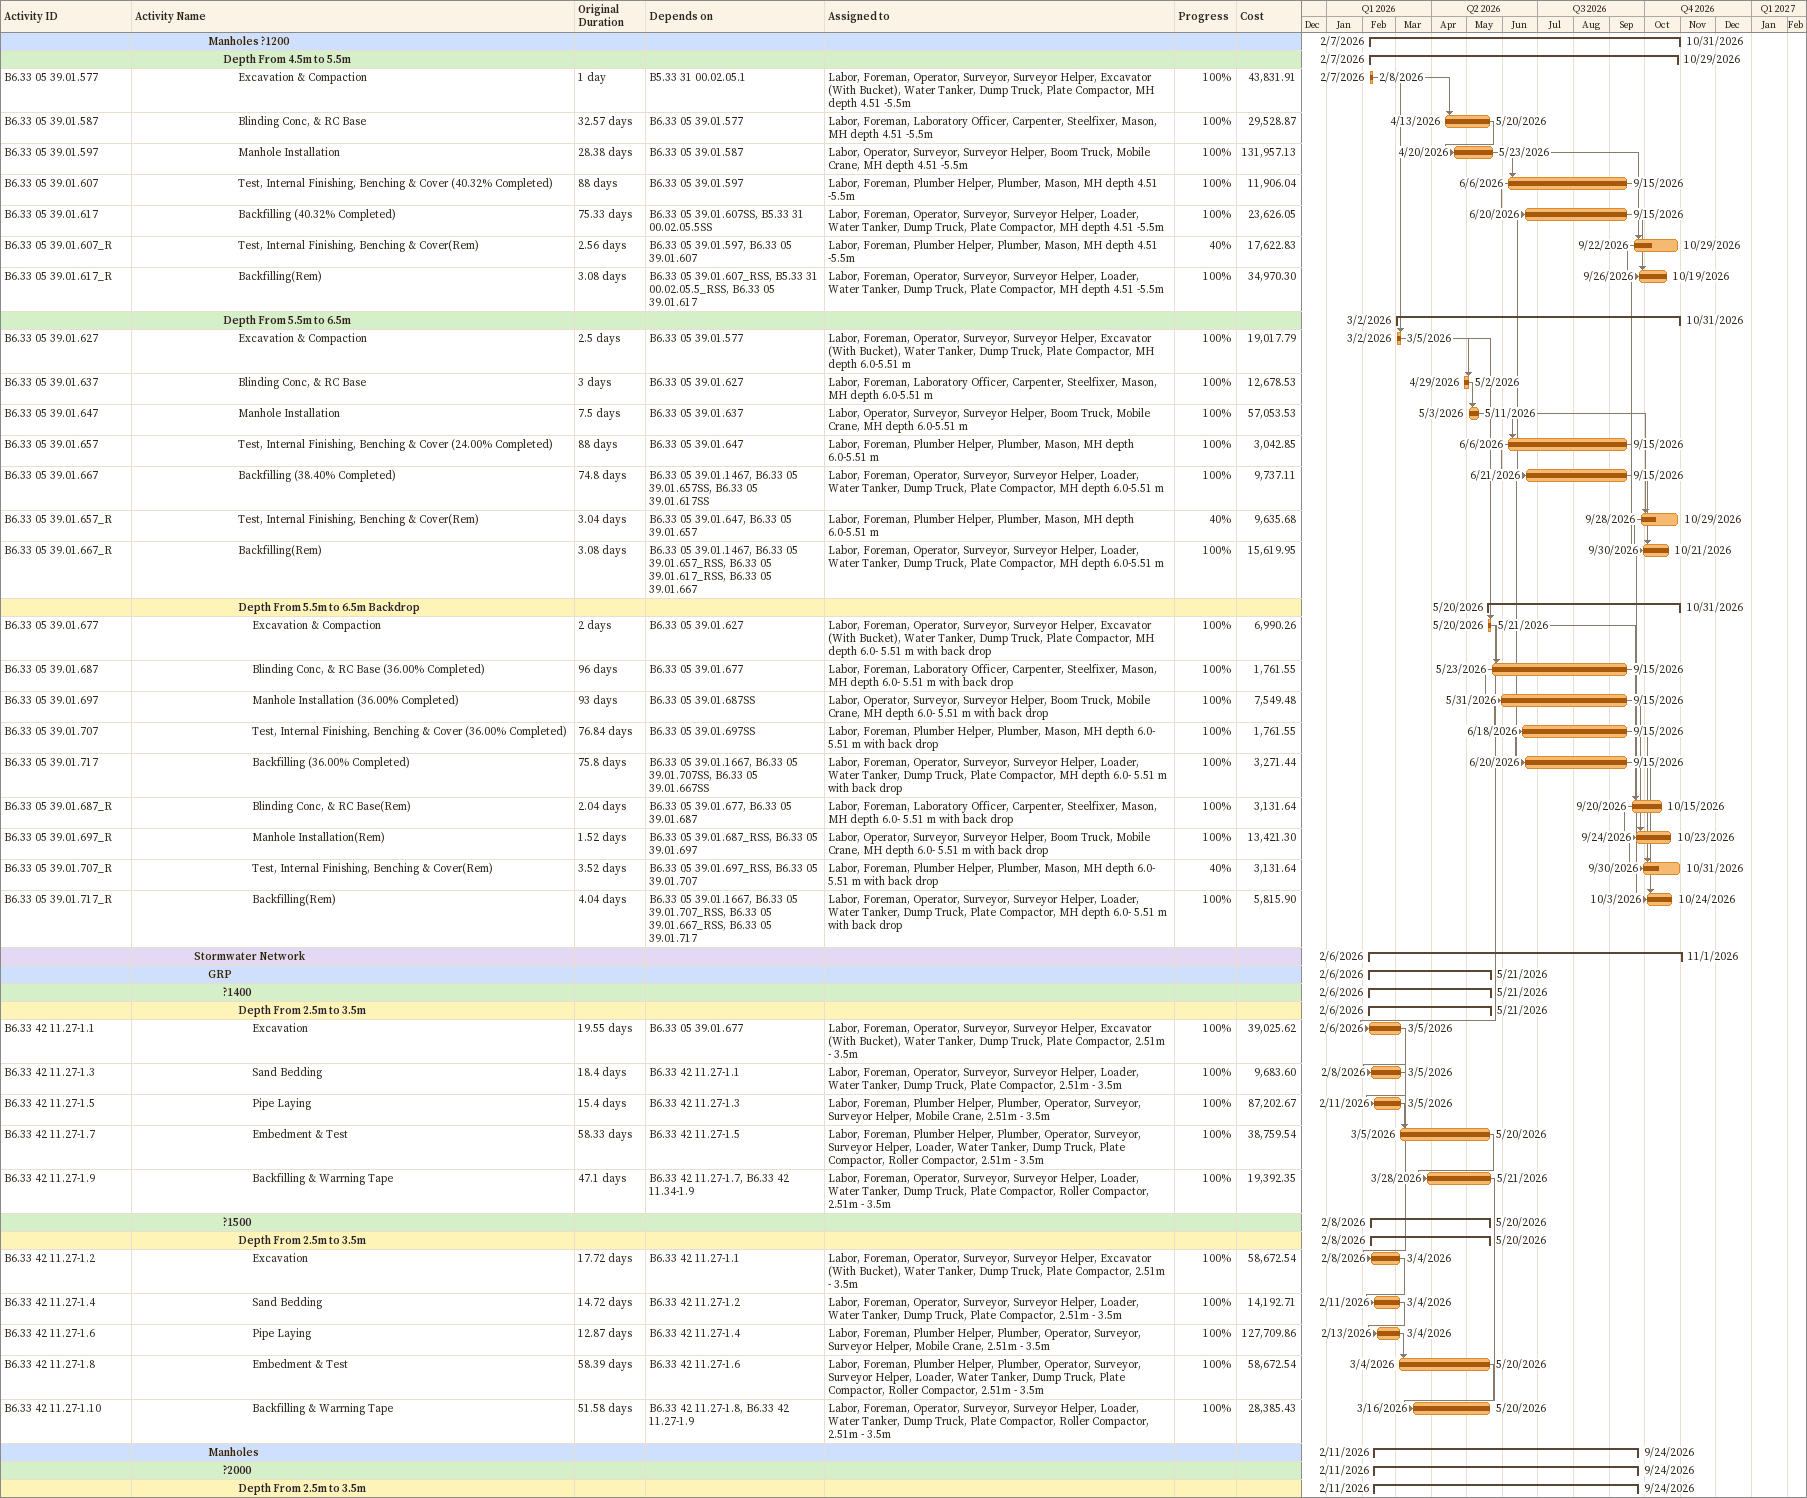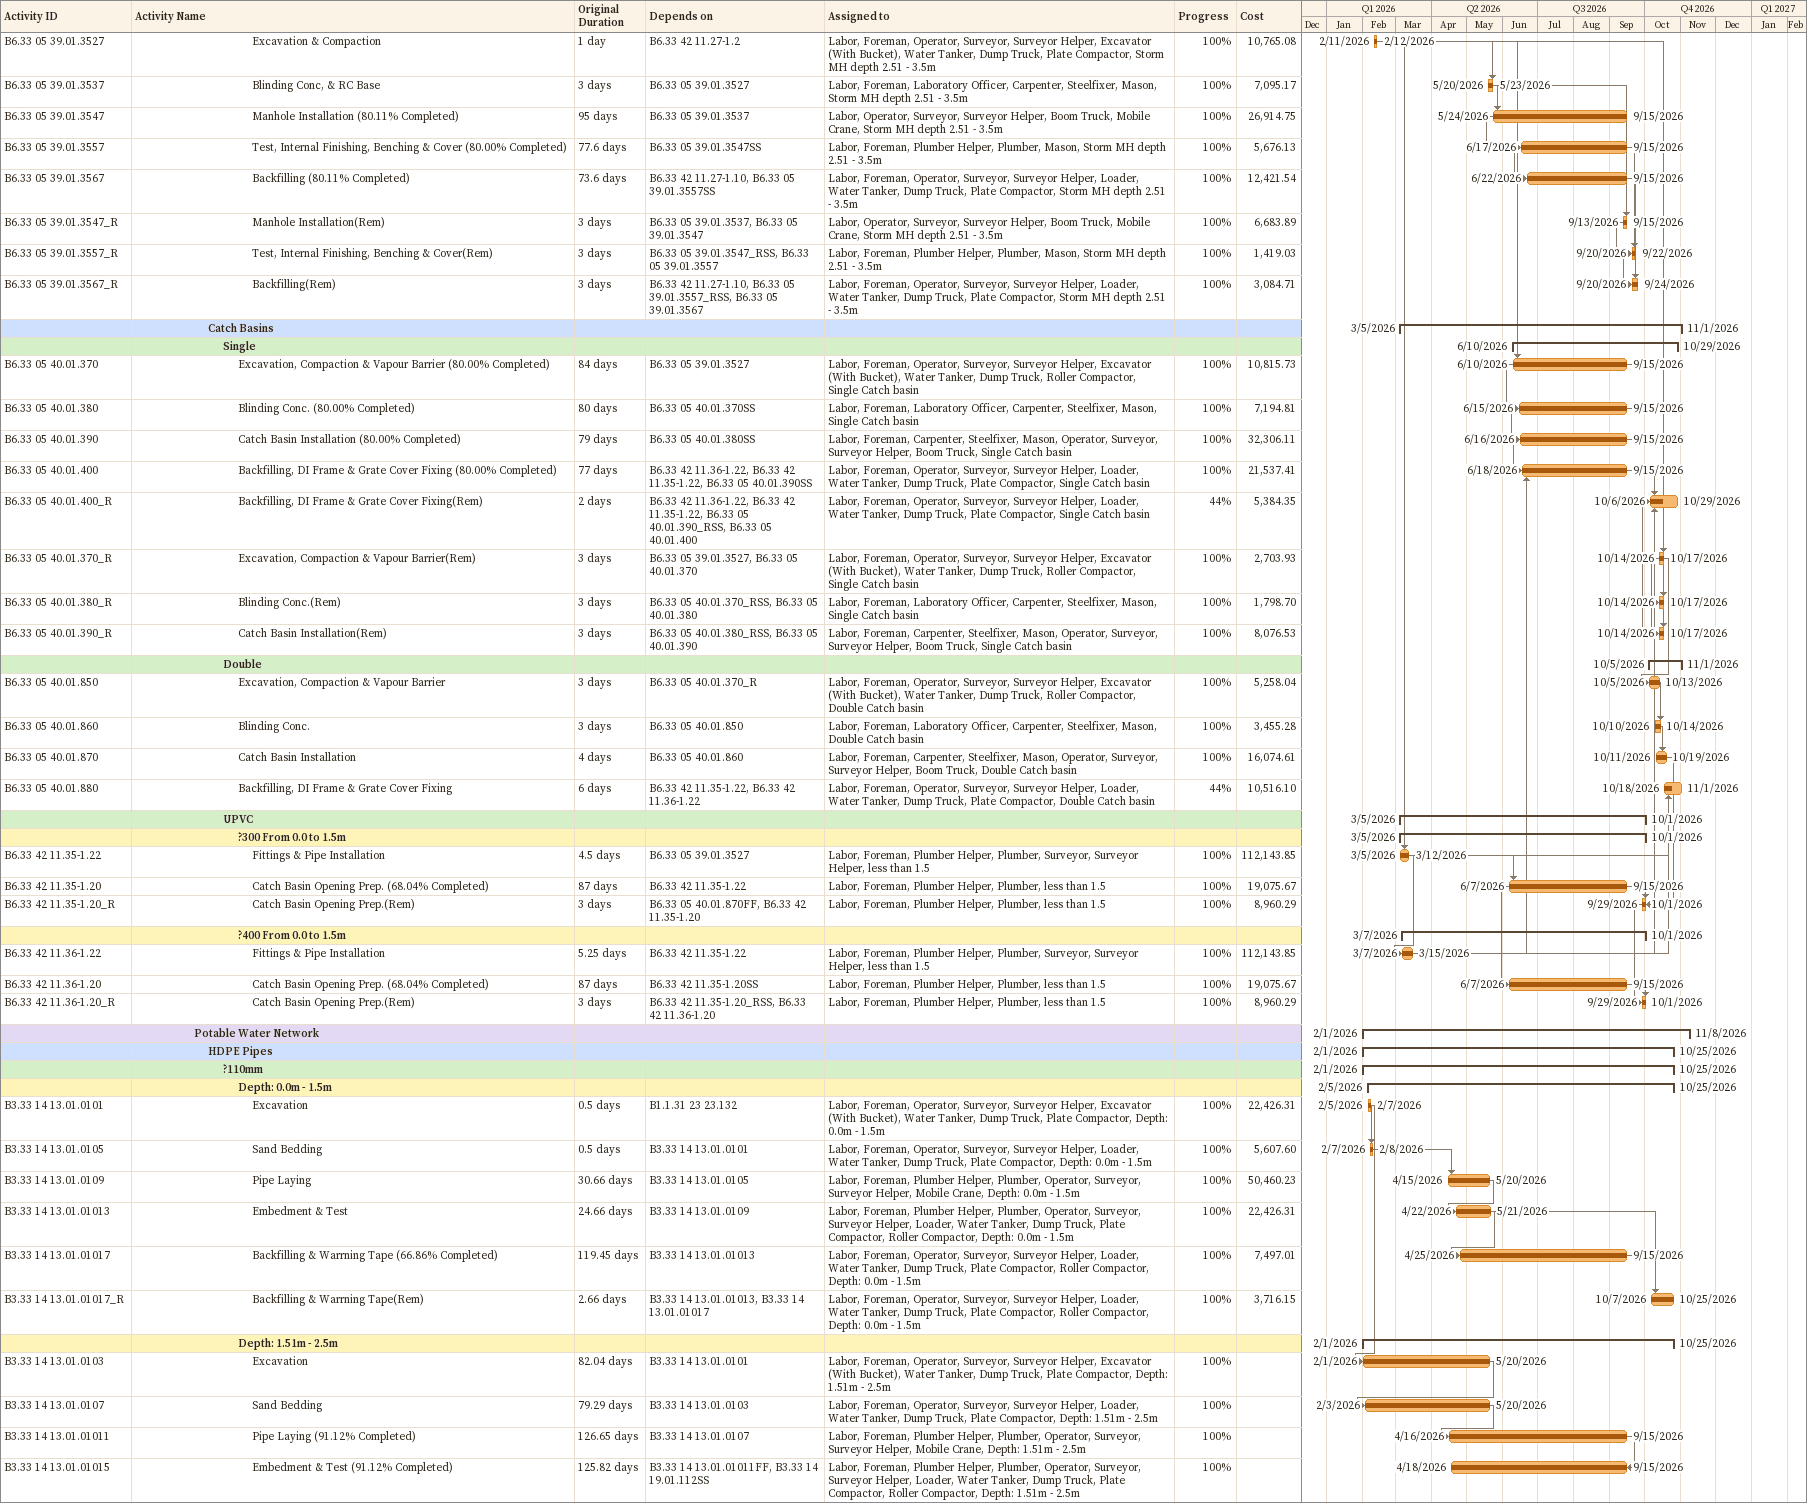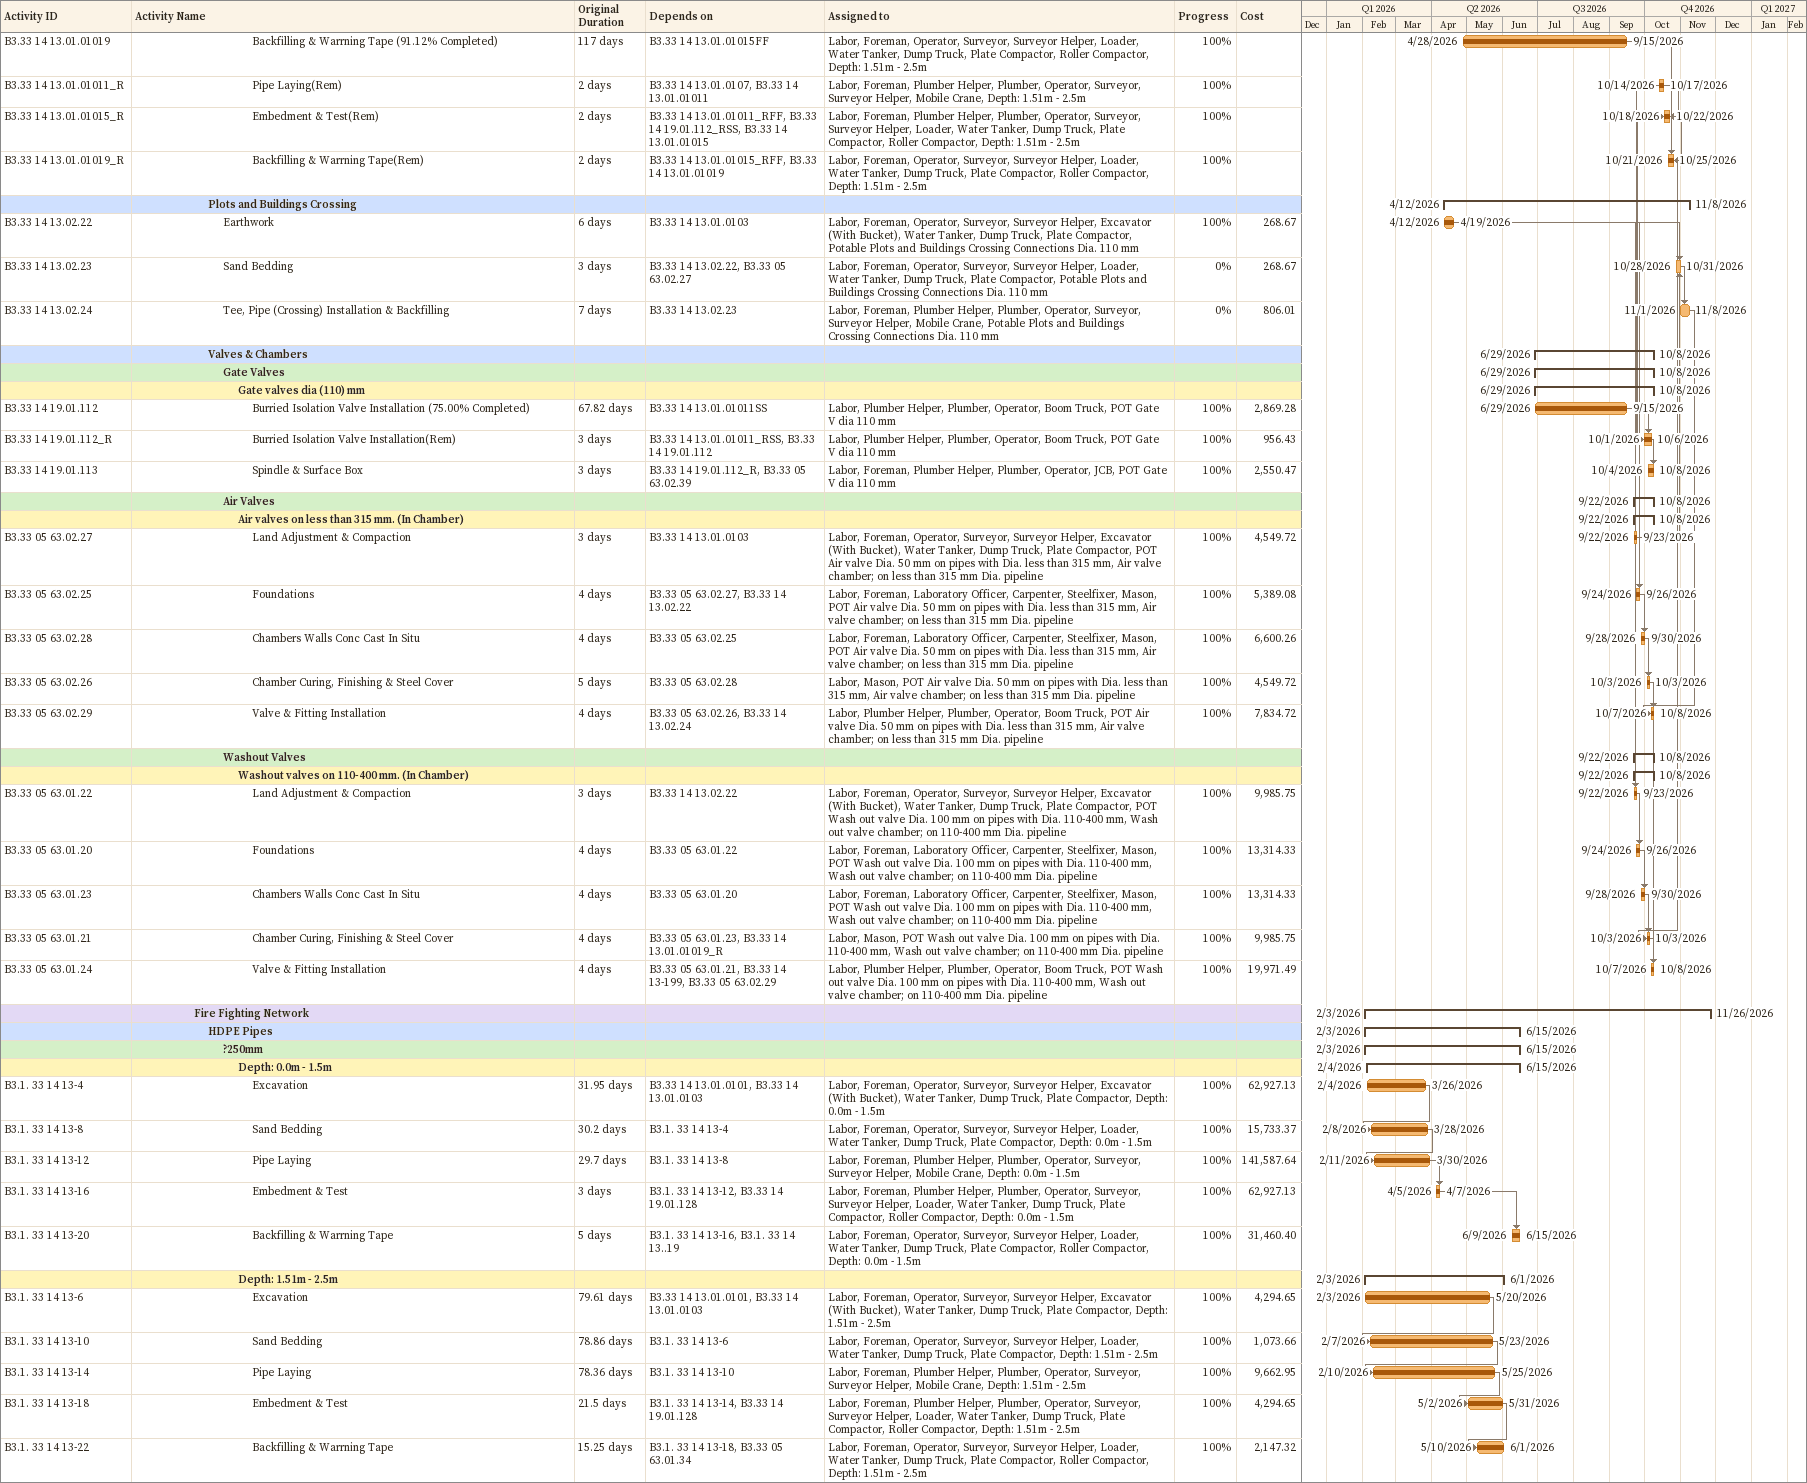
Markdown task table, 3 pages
| ID | Level | Task | Original duration | Start | Finish | Predecessors | Resources | % complete | Cost |
|---|---|---|---|---|---|---|---|---|---|
|  | 6 | **Manholes ?1200** |  | 2026-02-07 | 2026-10-31 |  |  |  |  |
|  | 7 | **Depth From 4.5m to 5.5m** |  | 2026-02-07 | 2026-10-29 |  |  |  |  |
| B6.33 05 39.01.577 | 8 | Excavation & Compaction | 1d | 2026-02-07 | 2026-02-08 | B5.33 31 00.02.05.1 | Labor, Foreman, Operator, Surveyor, Surveyor Helper, Excavator (With Bucket), Water Tanker, Dump Truck, Plate Compactor, MH depth 4.51 -5.5m | 100 | 43831.91 |
| B6.33 05 39.01.587 | 8 | Blinding Conc, & RC Base | 32.57d | 2026-04-13 | 2026-05-20 | B6.33 05 39.01.577 | Labor, Foreman, Laboratory Officer, Carpenter, Steelfixer, Mason, MH depth 4.51 -5.5m | 100 | 29528.87 |
| B6.33 05 39.01.597 | 8 | Manhole Installation | 28.38d | 2026-04-20 | 2026-05-23 | B6.33 05 39.01.587 | Labor, Operator, Surveyor, Surveyor Helper, Boom Truck, Mobile Crane, MH depth 4.51 -5.5m | 100 | 131957.13 |
| B6.33 05 39.01.607 | 8 | Test, Internal Finishing, Benching & Cover (40.32% Completed) | 88d | 2026-06-06 | 2026-09-15 | B6.33 05 39.01.597 | Labor, Foreman, Plumber Helper, Plumber, Mason, MH depth 4.51 -5.5m | 100 | 11906.04 |
| B6.33 05 39.01.617 | 8 | Backfilling (40.32% Completed) | 75.33d | 2026-06-20 | 2026-09-15 | B6.33 05 39.01.607SS, B5.33 31 00.02.05.5SS | Labor, Foreman, Operator, Surveyor, Surveyor Helper, Loader, Water Tanker, Dump Truck, Plate Compactor, MH depth 4.51 -5.5m | 100 | 23626.05 |
| B6.33 05 39.01.607_R | 8 | Test, Internal Finishing, Benching & Cover(Rem) | 2.56d | 2026-09-22 | 2026-10-29 | B6.33 05 39.01.597, B6.33 05 39.01.607 | Labor, Foreman, Plumber Helper, Plumber, Mason, MH depth 4.51 -5.5m | 40 | 17622.83 |
| B6.33 05 39.01.617_R | 8 | Backfilling(Rem) | 3.08d | 2026-09-26 | 2026-10-19 | B6.33 05 39.01.607_RSS, B5.33 31 00.02.05.5_RSS, B6.33 05 39.01.617 | Labor, Foreman, Operator, Surveyor, Surveyor Helper, Loader, Water Tanker, Dump Truck, Plate Compactor, MH depth 4.51 -5.5m | 100 | 34970.30 |
|  | 7 | **Depth From 5.5m to 6.5m** |  | 2026-03-02 | 2026-10-31 |  |  |  |  |
| B6.33 05 39.01.627 | 8 | Excavation & Compaction | 2.5d | 2026-03-02 | 2026-03-05 | B6.33 05 39.01.577 | Labor, Foreman, Operator, Surveyor, Surveyor Helper, Excavator (With Bucket), Water Tanker, Dump Truck, Plate Compactor, MH depth 6.0-5.51 m | 100 | 19017.79 |
| B6.33 05 39.01.637 | 8 | Blinding Conc, & RC Base | 3d | 2026-04-29 | 2026-05-02 | B6.33 05 39.01.627 | Labor, Foreman, Laboratory Officer, Carpenter, Steelfixer, Mason, MH depth 6.0-5.51 m | 100 | 12678.53 |
| B6.33 05 39.01.647 | 8 | Manhole Installation | 7.5d | 2026-05-03 | 2026-05-11 | B6.33 05 39.01.637 | Labor, Operator, Surveyor, Surveyor Helper, Boom Truck, Mobile Crane, MH depth 6.0-5.51 m | 100 | 57053.53 |
| B6.33 05 39.01.657 | 8 | Test, Internal Finishing, Benching & Cover (24.00% Completed) | 88d | 2026-06-06 | 2026-09-15 | B6.33 05 39.01.647 | Labor, Foreman, Plumber Helper, Plumber, Mason, MH depth 6.0-5.51 m | 100 | 3042.85 |
| B6.33 05 39.01.667 | 8 | Backfilling (38.40% Completed) | 74.8d | 2026-06-21 | 2026-09-15 | B6.33 05 39.01.1467, B6.33 05 39.01.657SS, B6.33 05 39.01.617SS | Labor, Foreman, Operator, Surveyor, Surveyor Helper, Loader, Water Tanker, Dump Truck, Plate Compactor, MH depth 6.0-5.51 m | 100 | 9737.11 |
| B6.33 05 39.01.657_R | 8 | Test, Internal Finishing, Benching & Cover(Rem) | 3.04d | 2026-09-28 | 2026-10-29 | B6.33 05 39.01.647, B6.33 05 39.01.657 | Labor, Foreman, Plumber Helper, Plumber, Mason, MH depth 6.0-5.51 m | 40 | 9635.68 |
| B6.33 05 39.01.667_R | 8 | Backfilling(Rem) | 3.08d | 2026-09-30 | 2026-10-21 | B6.33 05 39.01.1467, B6.33 05 39.01.657_RSS, B6.33 05 39.01.617_RSS, B6.33 05 39.01.667 | Labor, Foreman, Operator, Surveyor, Surveyor Helper, Loader, Water Tanker, Dump Truck, Plate Compactor, MH depth 6.0-5.51 m | 100 | 15619.95 |
|  | 8 | **Depth From 5.5m to 6.5m Backdrop** |  | 2026-05-20 | 2026-10-31 |  |  |  |  |
| B6.33 05 39.01.677 | 9 | Excavation & Compaction | 2d | 2026-05-20 | 2026-05-21 | B6.33 05 39.01.627 | Labor, Foreman, Operator, Surveyor, Surveyor Helper, Excavator (With Bucket), Water Tanker, Dump Truck, Plate Compactor, MH depth 6.0- 5.51 m with back drop | 100 | 6990.26 |
| B6.33 05 39.01.687 | 9 | Blinding Conc, & RC Base (36.00% Completed) | 96d | 2026-05-23 | 2026-09-15 | B6.33 05 39.01.677 | Labor, Foreman, Laboratory Officer, Carpenter, Steelfixer, Mason, MH depth 6.0- 5.51 m with back drop | 100 | 1761.55 |
| B6.33 05 39.01.697 | 9 | Manhole Installation (36.00% Completed) | 93d | 2026-05-31 | 2026-09-15 | B6.33 05 39.01.687SS | Labor, Operator, Surveyor, Surveyor Helper, Boom Truck, Mobile Crane, MH depth 6.0- 5.51 m with back drop | 100 | 7549.48 |
| B6.33 05 39.01.707 | 9 | Test, Internal Finishing, Benching & Cover (36.00% Completed) | 76.84d | 2026-06-18 | 2026-09-15 | B6.33 05 39.01.697SS | Labor, Foreman, Plumber Helper, Plumber, Mason, MH depth 6.0- 5.51 m with back drop | 100 | 1761.55 |
| B6.33 05 39.01.717 | 9 | Backfilling (36.00% Completed) | 75.8d | 2026-06-20 | 2026-09-15 | B6.33 05 39.01.1667, B6.33 05 39.01.707SS, B6.33 05 39.01.667SS | Labor, Foreman, Operator, Surveyor, Surveyor Helper, Loader, Water Tanker, Dump Truck, Plate Compactor, MH depth 6.0- 5.51 m with back drop | 100 | 3271.44 |
| B6.33 05 39.01.687_R | 9 | Blinding Conc, & RC Base(Rem) | 2.04d | 2026-09-20 | 2026-10-15 | B6.33 05 39.01.677, B6.33 05 39.01.687 | Labor, Foreman, Laboratory Officer, Carpenter, Steelfixer, Mason, MH depth 6.0- 5.51 m with back drop | 100 | 3131.64 |
| B6.33 05 39.01.697_R | 9 | Manhole Installation(Rem) | 1.52d | 2026-09-24 | 2026-10-23 | B6.33 05 39.01.687_RSS, B6.33 05 39.01.697 | Labor, Operator, Surveyor, Surveyor Helper, Boom Truck, Mobile Crane, MH depth 6.0- 5.51 m with back drop | 100 | 13421.30 |
| B6.33 05 39.01.707_R | 9 | Test, Internal Finishing, Benching & Cover(Rem) | 3.52d | 2026-09-30 | 2026-10-31 | B6.33 05 39.01.697_RSS, B6.33 05 39.01.707 | Labor, Foreman, Plumber Helper, Plumber, Mason, MH depth 6.0- 5.51 m with back drop | 40 | 3131.64 |
| B6.33 05 39.01.717_R | 9 | Backfilling(Rem) | 4.04d | 2026-10-03 | 2026-10-24 | B6.33 05 39.01.1667, B6.33 05 39.01.707_RSS, B6.33 05 39.01.667_RSS, B6.33 05 39.01.717 | Labor, Foreman, Operator, Surveyor, Surveyor Helper, Loader, Water Tanker, Dump Truck, Plate Compactor, MH depth 6.0- 5.51 m with back drop | 100 | 5815.90 |
|  | 5 | **Stormwater Network** |  | 2026-02-06 | 2026-11-01 |  |  |  |  |
|  | 6 | **GRP** |  | 2026-02-06 | 2026-05-21 |  |  |  |  |
|  | 7 | **?1400** |  | 2026-02-06 | 2026-05-21 |  |  |  |  |
|  | 8 | **Depth From 2.5m to 3.5m** |  | 2026-02-06 | 2026-05-21 |  |  |  |  |
| B6.33 42 11.27-1.1 | 9 | Excavation | 19.55d | 2026-02-06 | 2026-03-05 | B6.33 05 39.01.677 | Labor, Foreman, Operator, Surveyor, Surveyor Helper, Excavator (With Bucket), Water Tanker, Dump Truck, Plate Compactor, 2.51m - 3.5m | 100 | 39025.62 |
| B6.33 42 11.27-1.3 | 9 | Sand Bedding | 18.4d | 2026-02-08 | 2026-03-05 | B6.33 42 11.27-1.1 | Labor, Foreman, Operator, Surveyor, Surveyor Helper, Loader, Water Tanker, Dump Truck, Plate Compactor, 2.51m - 3.5m | 100 | 9683.60 |
| B6.33 42 11.27-1.5 | 9 | Pipe Laying | 15.4d | 2026-02-11 | 2026-03-05 | B6.33 42 11.27-1.3 | Labor, Foreman, Plumber Helper, Plumber, Operator, Surveyor, Surveyor Helper, Mobile Crane, 2.51m - 3.5m | 100 | 87202.67 |
| B6.33 42 11.27-1.7 | 9 | Embedment & Test | 58.33d | 2026-03-05 | 2026-05-20 | B6.33 42 11.27-1.5 | Labor, Foreman, Plumber Helper, Plumber, Operator, Surveyor, Surveyor Helper, Loader, Water Tanker, Dump Truck, Plate Compactor, Roller Compactor, 2.51m - 3.5m | 100 | 38759.54 |
| B6.33 42 11.27-1.9 | 9 | Backfilling & Warrning Tape | 47.1d | 2026-03-28 | 2026-05-21 | B6.33 42 11.27-1.7, B6.33 42 11.34-1.9 | Labor, Foreman, Operator, Surveyor, Surveyor Helper, Loader, Water Tanker, Dump Truck, Plate Compactor, Roller Compactor, 2.51m - 3.5m | 100 | 19392.35 |
|  | 7 | **?1500** |  | 2026-02-08 | 2026-05-20 |  |  |  |  |
|  | 8 | **Depth From 2.5m to 3.5m** |  | 2026-02-08 | 2026-05-20 |  |  |  |  |
| B6.33 42 11.27-1.2 | 9 | Excavation | 17.72d | 2026-02-08 | 2026-03-04 | B6.33 42 11.27-1.1 | Labor, Foreman, Operator, Surveyor, Surveyor Helper, Excavator (With Bucket), Water Tanker, Dump Truck, Plate Compactor, 2.51m - 3.5m | 100 | 58672.54 |
| B6.33 42 11.27-1.4 | 9 | Sand Bedding | 14.72d | 2026-02-11 | 2026-03-04 | B6.33 42 11.27-1.2 | Labor, Foreman, Operator, Surveyor, Surveyor Helper, Loader, Water Tanker, Dump Truck, Plate Compactor, 2.51m - 3.5m | 100 | 14192.71 |
| B6.33 42 11.27-1.6 | 9 | Pipe Laying | 12.87d | 2026-02-13 | 2026-03-04 | B6.33 42 11.27-1.4 | Labor, Foreman, Plumber Helper, Plumber, Operator, Surveyor, Surveyor Helper, Mobile Crane, 2.51m - 3.5m | 100 | 127709.86 |
| B6.33 42 11.27-1.8 | 9 | Embedment & Test | 58.39d | 2026-03-04 | 2026-05-20 | B6.33 42 11.27-1.6 | Labor, Foreman, Plumber Helper, Plumber, Operator, Surveyor, Surveyor Helper, Loader, Water Tanker, Dump Truck, Plate Compactor, Roller Compactor, 2.51m - 3.5m | 100 | 58672.54 |
| B6.33 42 11.27-1.10 | 9 | Backfilling & Warrning Tape | 51.58d | 2026-03-16 | 2026-05-20 | B6.33 42 11.27-1.8, B6.33 42 11.27-1.9 | Labor, Foreman, Operator, Surveyor, Surveyor Helper, Loader, Water Tanker, Dump Truck, Plate Compactor, Roller Compactor, 2.51m - 3.5m | 100 | 28385.43 |
|  | 6 | **Manholes** |  | 2026-02-11 | 2026-09-24 |  |  |  |  |
|  | 7 | **?2000** |  | 2026-02-11 | 2026-09-24 |  |  |  |  |
|  | 8 | **Depth From 2.5m to 3.5m** |  | 2026-02-11 | 2026-09-24 |  |  |  |  |
| B6.33 05 39.01.3527 | 9 | Excavation & Compaction | 1d | 2026-02-11 | 2026-02-12 | B6.33 42 11.27-1.2 | Labor, Foreman, Operator, Surveyor, Surveyor Helper, Excavator (With Bucket), Water Tanker, Dump Truck, Plate Compactor, Storm MH depth 2.51 - 3.5m | 100 | 10765.08 |
| B6.33 05 39.01.3537 | 9 | Blinding Conc, & RC Base | 3d | 2026-05-20 | 2026-05-23 | B6.33 05 39.01.3527 | Labor, Foreman, Laboratory Officer, Carpenter, Steelfixer, Mason, Storm MH depth 2.51 - 3.5m | 100 | 7095.17 |
| B6.33 05 39.01.3547 | 9 | Manhole Installation (80.11% Completed) | 95d | 2026-05-24 | 2026-09-15 | B6.33 05 39.01.3537 | Labor, Operator, Surveyor, Surveyor Helper, Boom Truck, Mobile Crane, Storm MH depth 2.51 - 3.5m | 100 | 26914.75 |
| B6.33 05 39.01.3557 | 9 | Test, Internal Finishing, Benching & Cover (80.00% Completed) | 77.6d | 2026-06-17 | 2026-09-15 | B6.33 05 39.01.3547SS | Labor, Foreman, Plumber Helper, Plumber, Mason, Storm MH depth 2.51 - 3.5m | 100 | 5676.13 |
| B6.33 05 39.01.3567 | 9 | Backfilling (80.11% Completed) | 73.6d | 2026-06-22 | 2026-09-15 | B6.33 42 11.27-1.10, B6.33 05 39.01.3557SS | Labor, Foreman, Operator, Surveyor, Surveyor Helper, Loader, Water Tanker, Dump Truck, Plate Compactor, Storm MH depth 2.51 - 3.5m | 100 | 12421.54 |
| B6.33 05 39.01.3547_R | 9 | Manhole Installation(Rem) | 3d | 2026-09-13 | 2026-09-15 | B6.33 05 39.01.3537, B6.33 05 39.01.3547 | Labor, Operator, Surveyor, Surveyor Helper, Boom Truck, Mobile Crane, Storm MH depth 2.51 - 3.5m | 100 | 6683.89 |
| B6.33 05 39.01.3557_R | 9 | Test, Internal Finishing, Benching & Cover(Rem) | 3d | 2026-09-20 | 2026-09-22 | B6.33 05 39.01.3547_RSS, B6.33 05 39.01.3557 | Labor, Foreman, Plumber Helper, Plumber, Mason, Storm MH depth 2.51 - 3.5m | 100 | 1419.03 |
| B6.33 05 39.01.3567_R | 9 | Backfilling(Rem) | 3d | 2026-09-20 | 2026-09-24 | B6.33 42 11.27-1.10, B6.33 05 39.01.3557_RSS, B6.33 05 39.01.3567 | Labor, Foreman, Operator, Surveyor, Surveyor Helper, Loader, Water Tanker, Dump Truck, Plate Compactor, Storm MH depth 2.51 - 3.5m | 100 | 3084.71 |
|  | 6 | **Catch Basins** |  | 2026-03-05 | 2026-11-01 |  |  |  |  |
|  | 7 | **Single** |  | 2026-06-10 | 2026-10-29 |  |  |  |  |
| B6.33 05 40.01.370 | 8 | Excavation, Compaction & Vapour Barrier (80.00% Completed) | 84d | 2026-06-10 | 2026-09-15 | B6.33 05 39.01.3527 | Labor, Foreman, Operator, Surveyor, Surveyor Helper, Excavator (With Bucket), Water Tanker, Dump Truck, Roller Compactor, Single Catch basin | 100 | 10815.73 |
| B6.33 05 40.01.380 | 8 | Blinding Conc. (80.00% Completed) | 80d | 2026-06-15 | 2026-09-15 | B6.33 05 40.01.370SS | Labor, Foreman, Laboratory Officer, Carpenter, Steelfixer, Mason, Single Catch basin | 100 | 7194.81 |
| B6.33 05 40.01.390 | 8 | Catch Basin Installation (80.00% Completed) | 79d | 2026-06-16 | 2026-09-15 | B6.33 05 40.01.380SS | Labor, Foreman, Carpenter, Steelfixer, Mason, Operator, Surveyor, Surveyor Helper, Boom Truck, Single Catch basin | 100 | 32306.11 |
| B6.33 05 40.01.400 | 8 | Backfilling, DI Frame & Grate Cover Fixing (80.00% Completed) | 77d | 2026-06-18 | 2026-09-15 | B6.33 42 11.36-1.22, B6.33 42 11.35-1.22, B6.33 05 40.01.390SS | Labor, Foreman, Operator, Surveyor, Surveyor Helper, Loader, Water Tanker, Dump Truck, Plate Compactor, Single Catch basin | 100 | 21537.41 |
| B6.33 05 40.01.400_R | 8 | Backfilling, DI Frame & Grate Cover Fixing(Rem) | 2d | 2026-10-06 | 2026-10-29 | B6.33 42 11.36-1.22, B6.33 42 11.35-1.22, B6.33 05 40.01.390_RSS, B6.33 05 40.01.400 | Labor, Foreman, Operator, Surveyor, Surveyor Helper, Loader, Water Tanker, Dump Truck, Plate Compactor, Single Catch basin | 44 | 5384.35 |
| B6.33 05 40.01.370_R | 8 | Excavation, Compaction & Vapour Barrier(Rem) | 3d | 2026-10-14 | 2026-10-17 | B6.33 05 39.01.3527, B6.33 05 40.01.370 | Labor, Foreman, Operator, Surveyor, Surveyor Helper, Excavator (With Bucket), Water Tanker, Dump Truck, Roller Compactor, Single Catch basin | 100 | 2703.93 |
| B6.33 05 40.01.380_R | 8 | Blinding Conc.(Rem) | 3d | 2026-10-14 | 2026-10-17 | B6.33 05 40.01.370_RSS, B6.33 05 40.01.380 | Labor, Foreman, Laboratory Officer, Carpenter, Steelfixer, Mason, Single Catch basin | 100 | 1798.70 |
| B6.33 05 40.01.390_R | 8 | Catch Basin Installation(Rem) | 3d | 2026-10-14 | 2026-10-17 | B6.33 05 40.01.380_RSS, B6.33 05 40.01.390 | Labor, Foreman, Carpenter, Steelfixer, Mason, Operator, Surveyor, Surveyor Helper, Boom Truck, Single Catch basin | 100 | 8076.53 |
|  | 7 | **Double** |  | 2026-10-05 | 2026-11-01 |  |  |  |  |
| B6.33 05 40.01.850 | 8 | Excavation, Compaction & Vapour Barrier | 3d | 2026-10-05 | 2026-10-13 | B6.33 05 40.01.370_R | Labor, Foreman, Operator, Surveyor, Surveyor Helper, Excavator (With Bucket), Water Tanker, Dump Truck, Roller Compactor, Double Catch basin | 100 | 5258.04 |
| B6.33 05 40.01.860 | 8 | Blinding Conc. | 3d | 2026-10-10 | 2026-10-14 | B6.33 05 40.01.850 | Labor, Foreman, Laboratory Officer, Carpenter, Steelfixer, Mason, Double Catch basin | 100 | 3455.28 |
| B6.33 05 40.01.870 | 8 | Catch Basin Installation | 4d | 2026-10-11 | 2026-10-19 | B6.33 05 40.01.860 | Labor, Foreman, Carpenter, Steelfixer, Mason, Operator, Surveyor, Surveyor Helper, Boom Truck, Double Catch basin | 100 | 16074.61 |
| B6.33 05 40.01.880 | 8 | Backfilling, DI Frame & Grate Cover Fixing | 6d | 2026-10-18 | 2026-11-01 | B6.33 42 11.35-1.22, B6.33 42 11.36-1.22 | Labor, Foreman, Operator, Surveyor, Surveyor Helper, Loader, Water Tanker, Dump Truck, Plate Compactor, Double Catch basin | 44 | 10516.10 |
|  | 7 | **UPVC** |  | 2026-03-05 | 2026-10-01 |  |  |  |  |
|  | 8 | **?300 From 0.0 to 1.5m** |  | 2026-03-05 | 2026-10-01 |  |  |  |  |
| B6.33 42 11.35-1.22 | 9 | Fittings & Pipe Installation | 4.5d | 2026-03-05 | 2026-03-12 | B6.33 05 39.01.3527 | Labor, Foreman, Plumber Helper, Plumber, Surveyor, Surveyor Helper, less than 1.5 | 100 | 112143.85 |
| B6.33 42 11.35-1.20 | 9 | Catch Basin Opening Prep. (68.04% Completed) | 87d | 2026-06-07 | 2026-09-15 | B6.33 42 11.35-1.22 | Labor, Foreman, Plumber Helper, Plumber, less than 1.5 | 100 | 19075.67 |
| B6.33 42 11.35-1.20_R | 9 | Catch Basin Opening Prep.(Rem) | 3d | 2026-09-29 | 2026-10-01 | B6.33 05 40.01.870FF, B6.33 42 11.35-1.20 | Labor, Foreman, Plumber Helper, Plumber, less than 1.5 | 100 | 8960.29 |
|  | 8 | **?400 From 0.0 to 1.5m** |  | 2026-03-07 | 2026-10-01 |  |  |  |  |
| B6.33 42 11.36-1.22 | 9 | Fittings & Pipe Installation | 5.25d | 2026-03-07 | 2026-03-15 | B6.33 42 11.35-1.22 | Labor, Foreman, Plumber Helper, Plumber, Surveyor, Surveyor Helper, less than 1.5 | 100 | 112143.85 |
| B6.33 42 11.36-1.20 | 9 | Catch Basin Opening Prep. (68.04% Completed) | 87d | 2026-06-07 | 2026-09-15 | B6.33 42 11.35-1.20SS | Labor, Foreman, Plumber Helper, Plumber, less than 1.5 | 100 | 19075.67 |
| B6.33 42 11.36-1.20_R | 9 | Catch Basin Opening Prep.(Rem) | 3d | 2026-09-29 | 2026-10-01 | B6.33 42 11.35-1.20_RSS, B6.33 42 11.36-1.20 | Labor, Foreman, Plumber Helper, Plumber, less than 1.5 | 100 | 8960.29 |
|  | 5 | **Potable Water Network** |  | 2026-02-01 | 2026-11-08 |  |  |  |  |
|  | 6 | **HDPE Pipes** |  | 2026-02-01 | 2026-10-25 |  |  |  |  |
|  | 7 | **?110mm** |  | 2026-02-01 | 2026-10-25 |  |  |  |  |
|  | 8 | **Depth: 0.0m - 1.5m** |  | 2026-02-05 | 2026-10-25 |  |  |  |  |
| B3.33 14 13.01.0101 | 9 | Excavation | 0.5d | 2026-02-05 | 2026-02-07 | B1.1.31 23 23.132 | Labor, Foreman, Operator, Surveyor, Surveyor Helper, Excavator (With Bucket), Water Tanker, Dump Truck, Plate Compactor, Depth: 0.0m - 1.5m | 100 | 22426.31 |
| B3.33 14 13.01.0105 | 9 | Sand Bedding | 0.5d | 2026-02-07 | 2026-02-08 | B3.33 14 13.01.0101 | Labor, Foreman, Operator, Surveyor, Surveyor Helper, Loader, Water Tanker, Dump Truck, Plate Compactor, Depth: 0.0m - 1.5m | 100 | 5607.60 |
| B3.33 14 13.01.0109 | 9 | Pipe Laying | 30.66d | 2026-04-15 | 2026-05-20 | B3.33 14 13.01.0105 | Labor, Foreman, Plumber Helper, Plumber, Operator, Surveyor, Surveyor Helper, Mobile Crane, Depth: 0.0m - 1.5m | 100 | 50460.23 |
| B3.33 14 13.01.01013 | 9 | Embedment & Test | 24.66d | 2026-04-22 | 2026-05-21 | B3.33 14 13.01.0109 | Labor, Foreman, Plumber Helper, Plumber, Operator, Surveyor, Surveyor Helper, Loader, Water Tanker, Dump Truck, Plate Compactor, Roller Compactor, Depth: 0.0m - 1.5m | 100 | 22426.31 |
| B3.33 14 13.01.01017 | 9 | Backfilling & Warrning Tape (66.86% Completed) | 119.45d | 2026-04-25 | 2026-09-15 | B3.33 14 13.01.01013 | Labor, Foreman, Operator, Surveyor, Surveyor Helper, Loader, Water Tanker, Dump Truck, Plate Compactor, Roller Compactor, Depth: 0.0m - 1.5m | 100 | 7497.01 |
| B3.33 14 13.01.01017_R | 9 | Backfilling & Warrning Tape(Rem) | 2.66d | 2026-10-07 | 2026-10-25 | B3.33 14 13.01.01013, B3.33 14 13.01.01017 | Labor, Foreman, Operator, Surveyor, Surveyor Helper, Loader, Water Tanker, Dump Truck, Plate Compactor, Roller Compactor, Depth: 0.0m - 1.5m | 100 | 3716.15 |
|  | 8 | **Depth: 1.51m - 2.5m** |  | 2026-02-01 | 2026-10-25 |  |  |  |  |
| B3.33 14 13.01.0103 | 9 | Excavation | 82.04d | 2026-02-01 | 2026-05-20 | B3.33 14 13.01.0101 | Labor, Foreman, Operator, Surveyor, Surveyor Helper, Excavator (With Bucket), Water Tanker, Dump Truck, Plate Compactor, Depth: 1.51m - 2.5m | 100 |  |
| B3.33 14 13.01.0107 | 9 | Sand Bedding | 79.29d | 2026-02-03 | 2026-05-20 | B3.33 14 13.01.0103 | Labor, Foreman, Operator, Surveyor, Surveyor Helper, Loader, Water Tanker, Dump Truck, Plate Compactor, Depth: 1.51m - 2.5m | 100 |  |
| B3.33 14 13.01.01011 | 9 | Pipe Laying (91.12% Completed) | 126.65d | 2026-04-16 | 2026-09-15 | B3.33 14 13.01.0107 | Labor, Foreman, Plumber Helper, Plumber, Operator, Surveyor, Surveyor Helper, Mobile Crane, Depth: 1.51m - 2.5m | 100 |  |
| B3.33 14 13.01.01015 | 9 | Embedment & Test (91.12% Completed) | 125.82d | 2026-04-18 | 2026-09-15 | B3.33 14 13.01.01011FF, B3.33 14 19.01.112SS | Labor, Foreman, Plumber Helper, Plumber, Operator, Surveyor, Surveyor Helper, Loader, Water Tanker, Dump Truck, Plate Compactor, Roller Compactor, Depth: 1.51m - 2.5m | 100 |  |
| B3.33 14 13.01.01019 | 9 | Backfilling & Warrning Tape (91.12% Completed) | 117d | 2026-04-28 | 2026-09-15 | B3.33 14 13.01.01015FF | Labor, Foreman, Operator, Surveyor, Surveyor Helper, Loader, Water Tanker, Dump Truck, Plate Compactor, Roller Compactor, Depth: 1.51m - 2.5m | 100 |  |
| B3.33 14 13.01.01011_R | 9 | Pipe Laying(Rem) | 2d | 2026-10-14 | 2026-10-17 | B3.33 14 13.01.0107, B3.33 14 13.01.01011 | Labor, Foreman, Plumber Helper, Plumber, Operator, Surveyor, Surveyor Helper, Mobile Crane, Depth: 1.51m - 2.5m | 100 |  |
| B3.33 14 13.01.01015_R | 9 | Embedment & Test(Rem) | 2d | 2026-10-18 | 2026-10-22 | B3.33 14 13.01.01011_RFF, B3.33 14 19.01.112_RSS, B3.33 14 13.01.01015 | Labor, Foreman, Plumber Helper, Plumber, Operator, Surveyor, Surveyor Helper, Loader, Water Tanker, Dump Truck, Plate Compactor, Roller Compactor, Depth: 1.51m - 2.5m | 100 |  |
| B3.33 14 13.01.01019_R | 9 | Backfilling & Warrning Tape(Rem) | 2d | 2026-10-21 | 2026-10-25 | B3.33 14 13.01.01015_RFF, B3.33 14 13.01.01019 | Labor, Foreman, Operator, Surveyor, Surveyor Helper, Loader, Water Tanker, Dump Truck, Plate Compactor, Roller Compactor, Depth: 1.51m - 2.5m | 100 |  |
|  | 6 | **Plots and Buildings Crossing** |  | 2026-04-12 | 2026-11-08 |  |  |  |  |
| B3.33 14 13.02.22 | 7 | Earthwork | 6d | 2026-04-12 | 2026-04-19 | B3.33 14 13.01.0103 | Labor, Foreman, Operator, Surveyor, Surveyor Helper, Excavator (With Bucket), Water Tanker, Dump Truck, Plate Compactor, Potable Plots and Buildings Crossing Connections Dia. 110 mm | 100 | 268.67 |
| B3.33 14 13.02.23 | 7 | Sand Bedding | 3d | 2026-10-28 | 2026-10-31 | B3.33 14 13.02.22, B3.33 05 63.02.27 | Labor, Foreman, Operator, Surveyor, Surveyor Helper, Loader, Water Tanker, Dump Truck, Plate Compactor, Potable Plots and Buildings Crossing Connections Dia. 110 mm | 0 | 268.67 |
| B3.33 14 13.02.24 | 7 | Tee, Pipe (Crossing) Installation & Backfilling | 7d | 2026-11-01 | 2026-11-08 | B3.33 14 13.02.23 | Labor, Foreman, Plumber Helper, Plumber, Operator, Surveyor, Surveyor Helper, Mobile Crane, Potable Plots and Buildings Crossing Connections Dia. 110 mm | 0 | 806.01 |
|  | 6 | **Valves & Chambers** |  | 2026-06-29 | 2026-10-08 |  |  |  |  |
|  | 7 | **Gate Valves** |  | 2026-06-29 | 2026-10-08 |  |  |  |  |
|  | 8 | **Gate valves dia (110) mm** |  | 2026-06-29 | 2026-10-08 |  |  |  |  |
| B3.33 14 19.01.112 | 9 | Burried Isolation Valve Installation (75.00% Completed) | 67.82d | 2026-06-29 | 2026-09-15 | B3.33 14 13.01.01011SS | Labor, Plumber Helper, Plumber, Operator, Boom Truck, POT Gate V dia 110 mm | 100 | 2869.28 |
| B3.33 14 19.01.112_R | 9 | Burried Isolation Valve Installation(Rem) | 3d | 2026-10-01 | 2026-10-06 | B3.33 14 13.01.01011_RSS, B3.33 14 19.01.112 | Labor, Plumber Helper, Plumber, Operator, Boom Truck, POT Gate V dia 110 mm | 100 | 956.43 |
| B3.33 14 19.01.113 | 9 | Spindle & Surface Box | 3d | 2026-10-04 | 2026-10-08 | B3.33 14 19.01.112_R, B3.33 05 63.02.39 | Labor, Foreman, Plumber Helper, Plumber, Operator, JCB, POT Gate V dia 110 mm | 100 | 2550.47 |
|  | 7 | **Air Valves** |  | 2026-09-22 | 2026-10-08 |  |  |  |  |
|  | 8 | **Air valves on less than 315 mm. (In Chamber)** |  | 2026-09-22 | 2026-10-08 |  |  |  |  |
| B3.33 05 63.02.27 | 9 | Land Adjustment & Compaction | 3d | 2026-09-22 | 2026-09-23 | B3.33 14 13.01.0103 | Labor, Foreman, Operator, Surveyor, Surveyor Helper, Excavator (With Bucket), Water Tanker, Dump Truck, Plate Compactor, POT Air valve Dia. 50 mm on pipes with Dia. less than 315 mm, Air valve chamber; on less than 315 mm Dia. pipeline | 100 | 4549.72 |
| B3.33 05 63.02.25 | 9 | Foundations | 4d | 2026-09-24 | 2026-09-26 | B3.33 05 63.02.27, B3.33 14 13.02.22 | Labor, Foreman, Laboratory Officer, Carpenter, Steelfixer, Mason, POT Air valve Dia. 50 mm on pipes with Dia. less than 315 mm, Air valve chamber; on less than 315 mm Dia. pipeline | 100 | 5389.08 |
| B3.33 05 63.02.28 | 9 | Chambers Walls Conc Cast In Situ | 4d | 2026-09-28 | 2026-09-30 | B3.33 05 63.02.25 | Labor, Foreman, Laboratory Officer, Carpenter, Steelfixer, Mason, POT Air valve Dia. 50 mm on pipes with Dia. less than 315 mm, Air valve chamber; on less than 315 mm Dia. pipeline | 100 | 6600.26 |
| B3.33 05 63.02.26 | 9 | Chamber Curing, Finishing & Steel Cover | 5d | 2026-10-03 | 2026-10-03 | B3.33 05 63.02.28 | Labor, Mason, POT Air valve Dia. 50 mm on pipes with Dia. less than 315 mm, Air valve chamber; on less than 315 mm Dia. pipeline | 100 | 4549.72 |
| B3.33 05 63.02.29 | 9 | Valve & Fitting Installation | 4d | 2026-10-07 | 2026-10-08 | B3.33 05 63.02.26, B3.33 14 13.02.24 | Labor, Plumber Helper, Plumber, Operator, Boom Truck, POT Air valve Dia. 50 mm on pipes with Dia. less than 315 mm, Air valve chamber; on less than 315 mm Dia. pipeline | 100 | 7834.72 |
|  | 7 | **Washout Valves** |  | 2026-09-22 | 2026-10-08 |  |  |  |  |
|  | 8 | **Washout valves on 110-400 mm. (In Chamber)** |  | 2026-09-22 | 2026-10-08 |  |  |  |  |
| B3.33 05 63.01.22 | 9 | Land Adjustment & Compaction | 3d | 2026-09-22 | 2026-09-23 | B3.33 14 13.02.22 | Labor, Foreman, Operator, Surveyor, Surveyor Helper, Excavator (With Bucket), Water Tanker, Dump Truck, Plate Compactor, POT Wash out valve Dia. 100 mm on pipes with Dia. 110-400 mm, Wash out valve chamber; on 110-400 mm Dia. pipeline | 100 | 9985.75 |
| B3.33 05 63.01.20 | 9 | Foundations | 4d | 2026-09-24 | 2026-09-26 | B3.33 05 63.01.22 | Labor, Foreman, Laboratory Officer, Carpenter, Steelfixer, Mason, POT Wash out valve Dia. 100 mm on pipes with Dia. 110-400 mm, Wash out valve chamber; on 110-400 mm Dia. pipeline | 100 | 13314.33 |
| B3.33 05 63.01.23 | 9 | Chambers Walls Conc Cast In Situ | 4d | 2026-09-28 | 2026-09-30 | B3.33 05 63.01.20 | Labor, Foreman, Laboratory Officer, Carpenter, Steelfixer, Mason, POT Wash out valve Dia. 100 mm on pipes with Dia. 110-400 mm, Wash out valve chamber; on 110-400 mm Dia. pipeline | 100 | 13314.33 |
| B3.33 05 63.01.21 | 9 | Chamber Curing, Finishing & Steel Cover | 4d | 2026-10-03 | 2026-10-03 | B3.33 05 63.01.23, B3.33 14 13.01.01019_R | Labor, Mason, POT Wash out valve Dia. 100 mm on pipes with Dia. 110-400 mm, Wash out valve chamber; on 110-400 mm Dia. pipeline | 100 | 9985.75 |
| B3.33 05 63.01.24 | 9 | Valve & Fitting Installation | 4d | 2026-10-07 | 2026-10-08 | B3.33 05 63.01.21, B3.33 14 13-199, B3.33 05 63.02.29 | Labor, Plumber Helper, Plumber, Operator, Boom Truck, POT Wash out valve Dia. 100 mm on pipes with Dia. 110-400 mm, Wash out valve chamber; on 110-400 mm Dia. pipeline | 100 | 19971.49 |
|  | 5 | **Fire Fighting Network** |  | 2026-02-03 | 2026-11-26 |  |  |  |  |
|  | 6 | **HDPE Pipes** |  | 2026-02-03 | 2026-06-15 |  |  |  |  |
|  | 7 | **?250mm** |  | 2026-02-03 | 2026-06-15 |  |  |  |  |
|  | 8 | **Depth: 0.0m - 1.5m** |  | 2026-02-04 | 2026-06-15 |  |  |  |  |
| B3.1. 33 14 13-4 | 9 | Excavation | 31.95d | 2026-02-04 | 2026-03-26 | B3.33 14 13.01.0101, B3.33 14 13.01.0103 | Labor, Foreman, Operator, Surveyor, Surveyor Helper, Excavator (With Bucket), Water Tanker, Dump Truck, Plate Compactor, Depth: 0.0m - 1.5m | 100 | 62927.13 |
| B3.1. 33 14 13-8 | 9 | Sand Bedding | 30.2d | 2026-02-08 | 2026-03-28 | B3.1. 33 14 13-4 | Labor, Foreman, Operator, Surveyor, Surveyor Helper, Loader, Water Tanker, Dump Truck, Plate Compactor, Depth: 0.0m - 1.5m | 100 | 15733.37 |
| B3.1. 33 14 13-12 | 9 | Pipe Laying | 29.7d | 2026-02-11 | 2026-03-30 | B3.1. 33 14 13-8 | Labor, Foreman, Plumber Helper, Plumber, Operator, Surveyor, Surveyor Helper, Mobile Crane, Depth: 0.0m - 1.5m | 100 | 141587.64 |
| B3.1. 33 14 13-16 | 9 | Embedment & Test | 3d | 2026-04-05 | 2026-04-07 | B3.1. 33 14 13-12, B3.33 14 19.01.128 | Labor, Foreman, Plumber Helper, Plumber, Operator, Surveyor, Surveyor Helper, Loader, Water Tanker, Dump Truck, Plate Compactor, Roller Compactor, Depth: 0.0m - 1.5m | 100 | 62927.13 |
| B3.1. 33 14 13-20 | 9 | Backfilling & Warrning Tape | 5d | 2026-06-09 | 2026-06-15 | B3.1. 33 14 13-16, B3.1. 33 14 13..19 | Labor, Foreman, Operator, Surveyor, Surveyor Helper, Loader, Water Tanker, Dump Truck, Plate Compactor, Roller Compactor, Depth: 0.0m - 1.5m | 100 | 31460.40 |
|  | 8 | **Depth: 1.51m - 2.5m** |  | 2026-02-03 | 2026-06-01 |  |  |  |  |
| B3.1. 33 14 13-6 | 9 | Excavation | 79.61d | 2026-02-03 | 2026-05-20 | B3.33 14 13.01.0101, B3.33 14 13.01.0103 | Labor, Foreman, Operator, Surveyor, Surveyor Helper, Excavator (With Bucket), Water Tanker, Dump Truck, Plate Compactor, Depth: 1.51m - 2.5m | 100 | 4294.65 |
| B3.1. 33 14 13-10 | 9 | Sand Bedding | 78.86d | 2026-02-07 | 2026-05-23 | B3.1. 33 14 13-6 | Labor, Foreman, Operator, Surveyor, Surveyor Helper, Loader, Water Tanker, Dump Truck, Plate Compactor, Depth: 1.51m - 2.5m | 100 | 1073.66 |
| B3.1. 33 14 13-14 | 9 | Pipe Laying | 78.36d | 2026-02-10 | 2026-05-25 | B3.1. 33 14 13-10 | Labor, Foreman, Plumber Helper, Plumber, Operator, Surveyor, Surveyor Helper, Mobile Crane, Depth: 1.51m - 2.5m | 100 | 9662.95 |
| B3.1. 33 14 13-18 | 9 | Embedment & Test | 21.5d | 2026-05-02 | 2026-05-31 | B3.1. 33 14 13-14, B3.33 14 19.01.128 | Labor, Foreman, Plumber Helper, Plumber, Operator, Surveyor, Surveyor Helper, Loader, Water Tanker, Dump Truck, Plate Compactor, Roller Compactor, Depth: 1.51m - 2.5m | 100 | 4294.65 |
| B3.1. 33 14 13-22 | 9 | Backfilling & Warrning Tape | 15.25d | 2026-05-10 | 2026-06-01 | B3.1. 33 14 13-18, B3.33 05 63.01.34 | Labor, Foreman, Operator, Surveyor, Surveyor Helper, Loader, Water Tanker, Dump Truck, Plate Compactor, Roller Compactor, Depth: 1.51m - 2.5m | 100 | 2147.32 |
